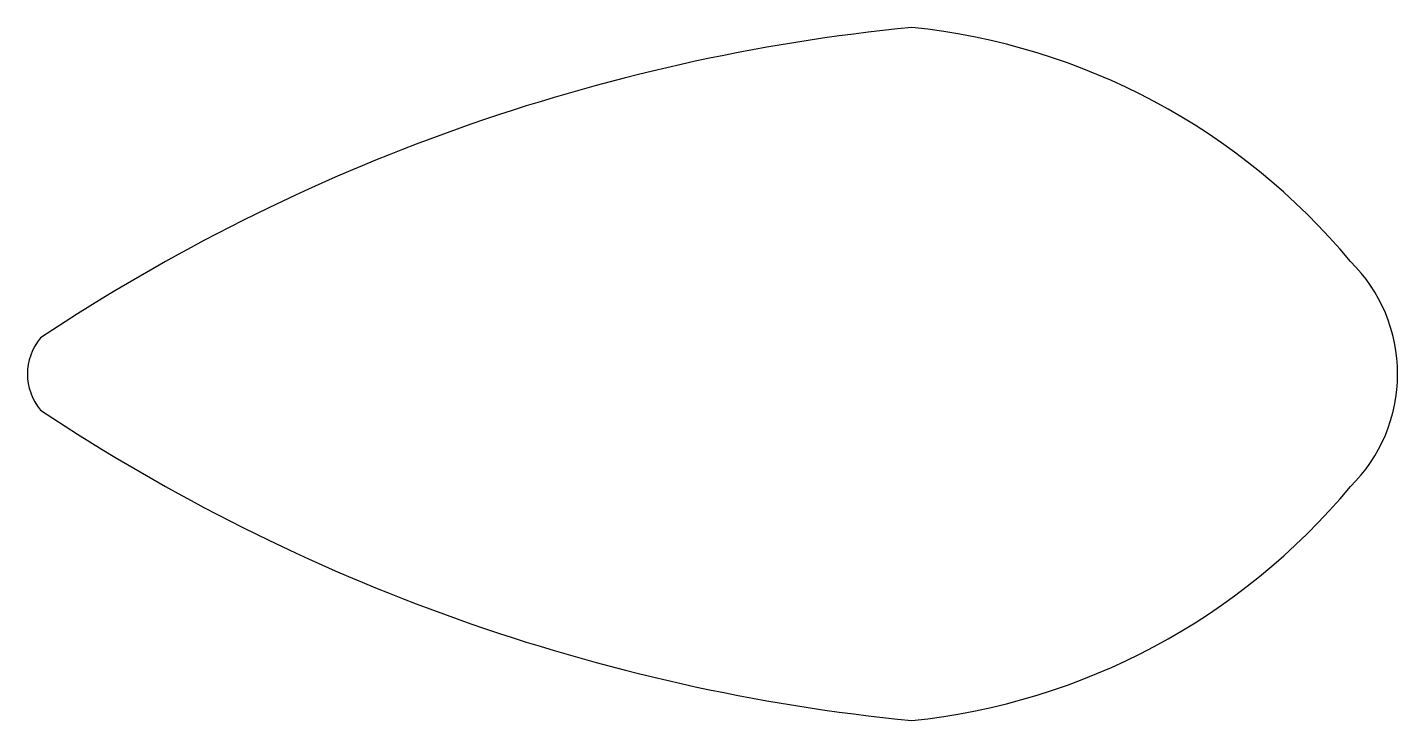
# Model space of a CAD drawing. Header units: inches. Extents: x -6.37 to 3.5, y -2.5 to 2.5.
import ezdxf

# ---------------------------------------------------------------- set-up
doc = ezdxf.new("R2010")
doc.units = ezdxf.units.IN
doc.header["$MEASUREMENT"] = 0

msp = doc.modelspace()

# ---------------------------------------------------------------- linework, layer by layer
at = {"color": 7, "linetype": 'Continuous', "lineweight": 25}
for centre, radius, start, end in [((1.3443, -11.1949), 13.7607, 95.60627, 123.64885), ((-0.4895, -2.2184), 4.7437, 39.70158, 84.07741), ((2.3602, 0), 1.1398, 314.58116, 45.41884), ((-5.9695, 0), 0.4055, 140.08261, 219.91739), ((1.3443, 11.1949), 13.7607, 236.35115, 264.39373), ((-0.4895, 2.2184), 4.7437, 275.92259, 320.29842)]:
    msp.add_arc(centre, radius, start, end, dxfattribs=at)

doc.saveas('drawing.dxf')
